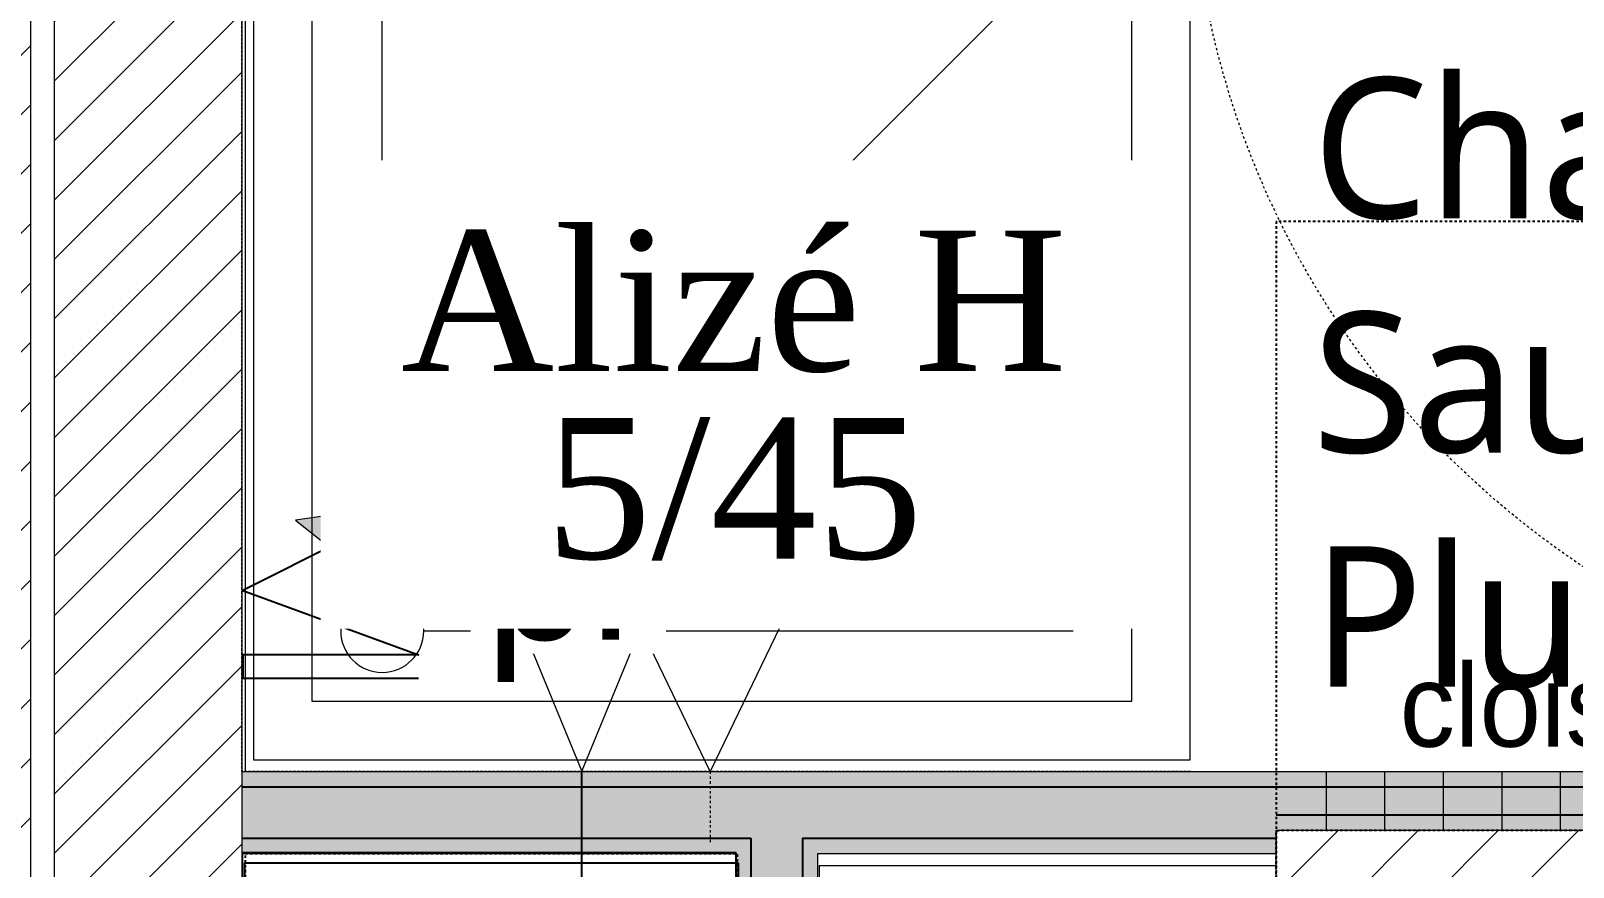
# Model space of a CAD drawing. Header units: centimetres. Extents: x 2191 to 12545, y -680 to 18662.
# Drawn here: x 9179.4 to 9311.1, y 9199.3 to 9270.7 of the extents above; entities that cross this region are included whole.
import ezdxf

# ---------------------------------------------------------------- set-up
doc = ezdxf.new("R2010")
doc.units = ezdxf.units.CM
for name, pattern in [('ISO-03', [1.5, 0.6, -0.9]), ('Style de ligne -1', [0.41664, 0.20828, -0.20836]), ('Style de ligne -11', [0.347222, 0.20828, -0.138942]), ('Style de ligne -5', [0.20828, 0.069425, -0.138855]), ('VW-01', [0.41656, 0.20828, -0.20828])]:
    doc.linetypes.add(name, pattern=pattern)
for name, color, linetype in [('B Aménagement intérieur', 252, 'Continuous'), ('B faience', 252, 'Style de ligne -11'), ('B Faux plafonds', 252, 'Continuous'), ('B Faux plafonds_Hatch', 252, 'Continuous'), ('B GÈnÈral_Hatch', 252, 'Continuous'), ('B Général', 252, 'Continuous'), ('C ANNOTATIONS-PMR', 252, 'Style de ligne -5'), ('C ANNOTATIONS-prestations', 252, 'Continuous'), ('C ANNOTATIONS-textes-numérotation gaine', 252, 'ISO-03'), ('D SURFACES-shab', 252, 'Continuous'), ('F REMPLISSAGE-vert clair', 252, 'Continuous'), ('F REMPLISSAGE-vert foncé', 252, 'Continuous'), ('F REMPLISSAGE-vert hachurÈ_Hatch', 252, 'Continuous'), ('F REMPLISSAGE-vert hachuré', 252, 'Continuous'), ('prlm-CHAUFF', 4, 'Continuous'), ('prlm-GT', 242, 'Continuous'), ('prlm-VMC', 93, 'Continuous')]:
    doc.layers.add(name, color=color, linetype=linetype)
for name, color, linetype, lineweight in [('F REMPLISSAGE-vert clair_Hatch', 7, 'Continuous', 5), ('F REMPLISSAGE-vert foncÈ_Hatch', 7, 'Continuous', 5), ('prlm-ELEC-CFO', 1, 'Continuous', 25)]:
    doc.layers.add(name, color=color, linetype=linetype, lineweight=lineweight)
doc.styles.add('Eurostile', font='Eurosti.TTF')
doc.styles.add('prlm-chauff', font='trebucbi.ttf', dxfattribs={"height": 18})
doc.styles.add('prlm-elec-cfo', font='comic.ttf', dxfattribs={"height": 12})
doc.styles.add('prlm-vmc', font='pala.ttf', dxfattribs={"height": 14})
pattern_1 = [(90, (1e-16, -1.6667), (5, -5e-14), [])]
pattern_2 = [(45, (-631.1073, 4809.0284), (2.4253472, -2.6458333), [])]

# ---------------------------------------------------------------- blocks, each defined once
blk = doc.blocks.new('WC-plan-PMR')
at = {"layer": 'B Général', "color": 154, "linetype": 'Style de ligne -1', "true_color": 0x0053a6, "flags": 128}
blk.add_lwpolyline([(-114.5, 112.5), (15.5, 112.5), (15.5, 32.5), (-114.5, 32.5)], close=True, dxfattribs=at)
blk = doc.blocks.new('VMC')
at = {"layer": 'B Général', "color": 7, "linetype": 'Style de ligne -1', "lineweight": 13}
blk.add_line((0, 10.77), (0, 17), dxfattribs=at)
at = {"layer": 'B Général', "color": 250, "linetype": 'Continuous', "lineweight": 5, "true_color": 0x444444, "flags": 128}
blk.add_lwpolyline([(0, 10.77), (-8.34, -6.52), (8.34, -6.52)], close=True, dxfattribs=at)
at = {"layer": 'C ANNOTATIONS-prestations', "insert": (-7.15, -7.39), "char_height": 4.706, "attachment_point": 1, "line_spacing_factor": 0.894142, "style": 'Eurostile'}
blk.add_mtext('VMC', dxfattribs=at)
blk = doc.blocks.new('Bac douche 80.80')
at = {"layer": 'B faience', "lineweight": 18, "flags": 128}
blk.add_lwpolyline([(-41, -40), (40, -40), (40, 41)], dxfattribs=at)
at = {"layer": 'B Général', "color": 7, "linetype": 'Continuous', "lineweight": 5}
for p, q in [((25.5, -25.5), (-31, 31)), ((28, -24.46), (28, 31)), ((24.46, -28), (-31, -28))]:
    blk.add_line(p, q, dxfattribs=at)
at = {"layer": 'B Général', "color": 7, "linetype": 'Continuous', "lineweight": 5, "flags": 128}
for points in [[(-41, 41), (39, 41), (39, -39), (-41, -39)], [(-36, 36), (34, 36), (34, -34), (-36, -34)]]:
    blk.add_lwpolyline(points, close=True, dxfattribs=at)
at = {"layer": 'B Général', "color": 7, "linetype": 'Continuous', "lineweight": 5}
blk.add_circle((28, -28), 3.54, dxfattribs=at)
at = {"layer": 'C ANNOTATIONS-prestations', "color": 7, "insert": (-36, 32.51), "char_height": 4.706, "width": 70, "attachment_point": 4, "line_spacing_factor": 0.894142, "style": 'Eurostile'}
blk.add_mtext('bac douche 80x80', dxfattribs=at)
blk = doc.blocks.new('Rond 150_PMR')
at = {"layer": 'B Général', "color": 154, "linetype": 'VW-01', "lineweight": 5, "true_color": 0x0053a6}
blk.add_circle((0, 0), 75, dxfattribs=at)
blk = doc.blocks.new('T2 S307 (2D)')
at = {"layer": 'B Faux plafonds_Hatch', "linetype": 'Continuous', "lineweight": 5, "true_color": 0xaaaaaa}
h = blk.add_hatch(dxfattribs=at)
h.set_pattern_fill('F_P__SOFFITE', color=253, style=0, pattern_type=2)
h.set_pattern_definition([(45, (0, 0.2205), (-3.52778, 3.30729), [])])
h.paths.add_polyline_path([(-125.26, -24.48), (-0.43, -24.48), (-0.43, -291.51), (-273.23, -291.53), (-273.23, -198.5), (-125.26, -198.48)])
at = {"layer": 'B GÈnÈral_Hatch', "linetype": 'Continuous', "lineweight": 0, "true_color": 0xc0dcc0}
for points in [[(-313.69, -199.18), (-312.39, -200.48), (-273.23, -200.48), (-273.23, -193.48), (-361.57, -193.48), (-361.57, -200.48), (-319.39, -200.48), (-318.09, -199.18)], [(-313.69, -199.18), (-318.09, -199.18), (-319.39, -200.48), (-319.39, -291.56), (-312.39, -291.56), (-312.39, -200.48)]]:
    blk.add_hatch(color=9, dxfattribs=at).paths.add_polyline_path(points)
at = {"layer": 'F REMPLISSAGE-vert hachurÈ_Hatch', "linetype": 'Continuous', "lineweight": 0, "true_color": 0x99aa00}
for points in [[(-273.23, -193.48), (-273.23, -194.78), (-130.26, -194.78), (-130.26, -193.48)], [(-273.23, -194.78), (-273.23, -197.18), (-130.26, -197.18), (-130.26, -194.78)], [(-273.23, -197.18), (-273.23, -198.48), (-130.26, -198.48), (-130.26, -197.18)]]:
    blk.add_hatch(color=54, dxfattribs=at).paths.add_polyline_path(points)
at = {"layer": 'F REMPLISSAGE-vert hachurÈ_Hatch', "linetype": 'Continuous', "lineweight": 5, "true_color": 0x004400}
h = blk.add_hatch(dxfattribs=at)
h.set_pattern_fill('90-0_5 HYDROFUGE_0_5', color=98, style=0, pattern_type=2)
h.set_pattern_definition(pattern_1)
h.paths.add_polyline_path([(-273.23, -193.48), (-273.23, -194.78), (-130.26, -194.78), (-130.26, -193.48)])
h = blk.add_hatch(dxfattribs=at)
h.set_pattern_fill('90-0_5 HYDROFUGE_0_5', color=98, style=0, pattern_type=2)
h.set_pattern_definition(pattern_1)
h.paths.add_polyline_path([(-273.23, -194.78), (-273.23, -197.18), (-130.26, -197.18), (-130.26, -194.78)])
h = blk.add_hatch(dxfattribs=at)
h.set_pattern_fill('90-0_5 HYDROFUGE_0_5', color=98, style=0, pattern_type=2)
h.set_pattern_definition(pattern_1)
h.paths.add_polyline_path([(-273.23, -197.18), (-273.23, -198.48), (-130.26, -198.48), (-130.26, -197.18)])
at = {"layer": 'B Faux plafonds', "linetype": 'VW-01', "flags": 128}
blk.add_lwpolyline([(-125.26, -24.48), (-0.43, -24.48), (-0.43, -291.51), (-273.23, -291.53), (-273.23, -198.5), (-125.26, -198.48)], close=True, dxfattribs=at)
at = {"layer": 'B Général', "color": 98, "linetype": 'Continuous', "lineweight": 13, "true_color": 0x004400}
for p, q in [((-361.57, -193.48), (-273.23, -193.48)), ((-273.23, -193.48), (-130.26, -193.48)), ((-273.23, -198.48), (-130.26, -198.48)), ((-273.23, -198.48), (-273.23, -200.48)), ((-361.57, -200.48), (-319.39, -200.48)), ((-319.39, -200.48), (-319.39, -291.56)), ((-312.39, -200.48), (-273.23, -200.48)), ((-312.39, -200.48), (-312.39, -291.56))]:
    blk.add_line(p, q, dxfattribs=at)
at = {"layer": 'D SURFACES-shab', "color": 1, "lineweight": 18, "true_color": 0xff0000, "flags": 128}
for points in [[(-361.26, -112.48), (-361.26, -193.48), (-130.26, -193.48), (-130.26, -24.48), (-361.26, -24.48), (-361.26, -107.48), (-280.57, -107.5), (-280.57, -112.5)], [(-273.23, -198.48), (-130.26, -198.48), (-130.26, -291.51), (-273.23, -291.51)]]:
    blk.add_lwpolyline(points, close=True, dxfattribs=at)
at = {"layer": 'F REMPLISSAGE-vert clair'}
for p, q in [((-361.57, -194.78), (-273.23, -194.78)), ((-361.57, -199.18), (-318.09, -199.18)), ((-318.09, -199.18), (-318.09, -291.56)), ((-313.69, -199.18), (-273.23, -199.18)), ((-313.69, -199.18), (-313.69, -291.56))]:
    blk.add_line(p, q, dxfattribs=at)
at = {"layer": 'F REMPLISSAGE-vert clair_Hatch', "color": 9, "linetype": 'Continuous', "true_color": 0xc0dcc0}
for points in [[(-361.57, -194.78), (-361.57, -199.18), (-273.23, -194.78), (-273.23, -199.18)], [(-313.69, -291.56), (-313.69, -199.18), (-318.09, -291.56), (-318.09, -199.18)]]:
    blk.add_solid(points, dxfattribs=at)
at = {"layer": 'F REMPLISSAGE-vert foncÈ_Hatch', "color": 54, "linetype": 'Continuous', "true_color": 0x99aa00}
for points in [[(-361.57, -193.48), (-361.57, -194.78), (-273.23, -193.48), (-273.23, -194.78)], [(-319.39, -200.48), (-318.09, -199.18), (-361.57, -200.48), (-361.57, -199.18)], [(-318.09, -291.56), (-318.09, -199.18), (-319.39, -291.56), (-319.39, -200.48)], [(-313.69, -199.18), (-312.39, -200.48), (-273.23, -199.18), (-273.23, -200.48)], [(-312.39, -291.56), (-312.39, -200.48), (-313.69, -291.56), (-313.69, -199.18)]]:
    blk.add_solid(points, dxfattribs=at)
at = {"layer": 'F REMPLISSAGE-vert foncé', "color": 98, "linetype": 'Continuous', "lineweight": 13, "true_color": 0x004400}
for p, q in [((-361.57, -193.48), (-273.23, -193.48)), ((-361.57, -200.48), (-319.39, -200.48)), ((-319.39, -200.48), (-319.39, -291.56)), ((-312.39, -200.48), (-273.23, -200.48)), ((-312.39, -200.48), (-312.39, -291.56))]:
    blk.add_line(p, q, dxfattribs=at)
at = {"layer": 'F REMPLISSAGE-vert foncé'}
for p, q in [((-361.57, -194.78), (-273.23, -194.78)), ((-361.57, -199.18), (-318.09, -199.18)), ((-318.09, -199.18), (-318.09, -291.56)), ((-313.69, -199.18), (-273.23, -199.18)), ((-313.69, -199.18), (-313.69, -291.56))]:
    blk.add_line(p, q, dxfattribs=at)
at = {"layer": 'F REMPLISSAGE-vert hachuré', "color": 98, "linetype": 'Continuous', "lineweight": 13, "true_color": 0x004400}
for p, q in [((-273.23, -193.48), (-130.26, -193.48)), ((-273.23, -198.48), (-130.26, -198.48))]:
    blk.add_line(p, q, dxfattribs=at)
at = {"layer": 'F REMPLISSAGE-vert hachuré'}
for p, q in [((-273.23, -194.78), (-130.26, -194.78)), ((-273.23, -197.18), (-130.26, -197.18))]:
    blk.add_line(p, q, dxfattribs=at)
at = {"layer": 'B Général', "color": 7, "xscale": -1}
for name, p in [('Bac douche 80.80', (-321.57, -153.48)), ('WC-plan-PMR', (-257.73, -259.02))]:
    blk.add_blockref(name, p, dxfattribs=at)
at = {"layer": 'B Général', "color": 7, "xscale": -1, "rotation": 180}
blk.add_blockref('VMC', (-321.57, -182.71), dxfattribs=at)
at = {"layer": 'C ANNOTATIONS-PMR', "color": 7, "rotation": 270}
blk.add_blockref('Rond 150_PMR', (-205.57, -113.48), dxfattribs=at)
at = {"layer": 'C ANNOTATIONS-prestations', "insert": (-262.69, -184.3), "char_height": 7.059, "width": 111.6307, "attachment_point": 1, "line_spacing_factor": 0.894142, "style": 'Eurostile'}
blk.add_mtext('cloison démontable', dxfattribs=at)
blk = doc.blocks.new('G 100_80')
at = {"layer": 'B Général', "color": 7, "linetype": 'Continuous', "lineweight": 5, "flags": 128}
blk.add_lwpolyline([(9.5, -45), (9.5, 45), (48.52, 45), (48.52, -45)], close=True, dxfattribs=at)
blk = doc.blocks.new('Groupe-151-1')
at = {"layer": 'C ANNOTATIONS-textes-numérotation gaine', "color": 7, "linetype": 'VW-01', "flags": 128}
blk.add_lwpolyline([(9828.81, 4391.4), (9870.81, 4391.4), (9870.81, 4300.33), (9828.81, 4300.33)], close=True, dxfattribs=at)
blk = doc.blocks.new('xi.be')
at = {"layer": 'prlm-VMC', "color": 0, "linetype": 'ByBlock', "lineweight": 5, "flags": 128}
blk.add_lwpolyline([(-6.17, -15), (6.17, -15), (0, 0)], close=True, dxfattribs=at)
at = {"layer": 'prlm-VMC', "color": 0, "linetype": 'ByBlock', "lineweight": 5}
blk.add_solid([(0, -1), (5.17, -14), (-5.17, -14), (0, -1)], dxfattribs=at)
blk = doc.blocks.new('xi.PR')
at = {"layer": 'prlm-ELEC-CFO', "lineweight": 5}
blk.add_hatch(color=0, dxfattribs=at).paths.add_polyline_path([(-3, 6), (-0.1, 3.7), (0, 0), (7.5, 7.5)])
at = {"layer": 'prlm-ELEC-CFO', "color": 0, "lineweight": 5, "flags": 128}
blk.add_lwpolyline([(-3, 6), (-0.1, 3.7), (0, 0), (7.5, 7.5)], close=True, dxfattribs=at)
at = {"layer": 'prlm-ELEC-CFO', "color": 0}
blk.add_lwpolyline([(0.95, 4.23), (-7.5, 0), (7.5, -5.5), (-7.5, -5.5), (-7.5, -7.5), (7.5, -7.5)], dxfattribs=at)

msp = doc.modelspace()

# ---------------------------------------------------------------- hatches: boundary and pattern name
at = {"layer": 'B GÈnÈral_Hatch', "linetype": 'Continuous', "lineweight": 5}
h = msp.add_hatch(dxfattribs=at)
h.set_pattern_fill('50_BETON', style=0, pattern_type=2)
h.set_pattern_definition(pattern_2)
h.paths.add_polyline_path([(9163.38, 9918.42), (9163.38, 9109.34), (9179.38, 9091.34), (9179.38, 9918.42)])
h = msp.add_hatch(dxfattribs=at)
h.set_pattern_fill('50_BETON', style=0, pattern_type=2)
h.set_pattern_definition(pattern_2)
h.paths.add_polyline_path([(9181.38, 9091.34), (9197.38, 9109.35), (9197.38, 9726.42), (9181.38, 9726.42)])

# ---------------------------------------------------------------- linework, layer by layer
at = {"layer": 'B Général', "color": 7, "linetype": 'Continuous', "lineweight": 18}
for p, q in [((9179.38, 9091.34), (9179.38, 9918.42)), ((9181.38, 9726.42), (9181.38, 9091.34)), ((9197.38, 9726.42), (9197.38, 9109.35))]:
    msp.add_line(p, q, dxfattribs=at)
at = {"layer": 'B Général', "color": 7, "linetype": 'Continuous', "lineweight": 5}
for p, q in [((9179.38, 9091.34), (9179.38, 9918.42)), ((9181.38, 9726.42), (9181.38, 9091.34)), ((9197.38, 9726.42), (9197.38, 9109.35))]:
    msp.add_line(p, q, dxfattribs=at)
at = {"layer": 'prlm-GT', "ltscale": 25}
for points in [[(9239.59, 9200.49), (9197.41, 9200.49), (9197.41, 9109.36), (9239.59, 9109.36)], [(9239.8, 9199.61), (9197.63, 9199.61), (9197.63, 9108.49), (9239.8, 9108.49)]]:
    msp.add_lwpolyline(points, close=True, dxfattribs=at)
at = {"layer": 'prlm-VMC'}
msp.add_lwpolyline([(9226.43, 9185.23), (9226.43, 9207.49)], dxfattribs=at)

# ---------------------------------------------------------------- block references
at = {"layer": 'B Aménagement intérieur', "color": 7}
msp.add_blockref('T2 S307 (2D)', (9558.95, 9400.9), dxfattribs=at)
at = {"layer": 'B Aménagement intérieur', "color": 7, "xscale": -1, "rotation": 180}
msp.add_blockref('G 100_80', (9237.2, 9154.38), dxfattribs=at)
at = {"layer": 'C ANNOTATIONS-textes-numérotation gaine', "color": 7}
msp.add_blockref('Groupe-151-1', (-631.11, 4809.03), dxfattribs=at)
at = {"layer": 'prlm-ELEC-CFO'}
msp.add_blockref('xi.PR', (9204.98, 9222.88), dxfattribs=at)
at = {"layer": 'prlm-VMC', "xscale": -1, "rotation": 180}
msp.add_blockref('xi.be', (9226.43, 9207.49), dxfattribs=at)

# ---------------------------------------------------------------- texts
at = {"layer": 'prlm-CHAUFF', "insert": (9288.81, 9266.66), "char_height": 12, "width": 189.924, "attachment_point": 1, "style": 'prlm-chauff'}
msp.add_mtext('Chaudière individuelle Saunier Duval Thema Plus Condens F30 ', dxfattribs=at)

# ---------------------------------------------------------------- next in the draw order: texts
at = {"layer": 'prlm-ELEC-CFO', "lineweight": 20, "insert": (9225.28, 9222.88), "char_height": 12, "attachment_point": 5, "line_spacing_factor": 0.8, "style": 'prlm-elec-cfo', "bg_fill": 3, "box_fill_scale": 1.1, "bg_fill_color": 256, "bg_fill_transparency": 0}
msp.add_mtext('pr', dxfattribs=at)

# ---------------------------------------------------------------- next in the draw order: texts
at = {"layer": 'prlm-VMC', "ltscale": 25, "insert": (9239.42, 9239.52), "char_height": 12, "width": 58.6147, "attachment_point": 5, "line_spacing_factor": 0.8, "style": 'prlm-vmc', "bg_fill": 2}
msp.add_mtext('Alizé H 5/45', dxfattribs=at)

doc.saveas('drawing.dxf')
